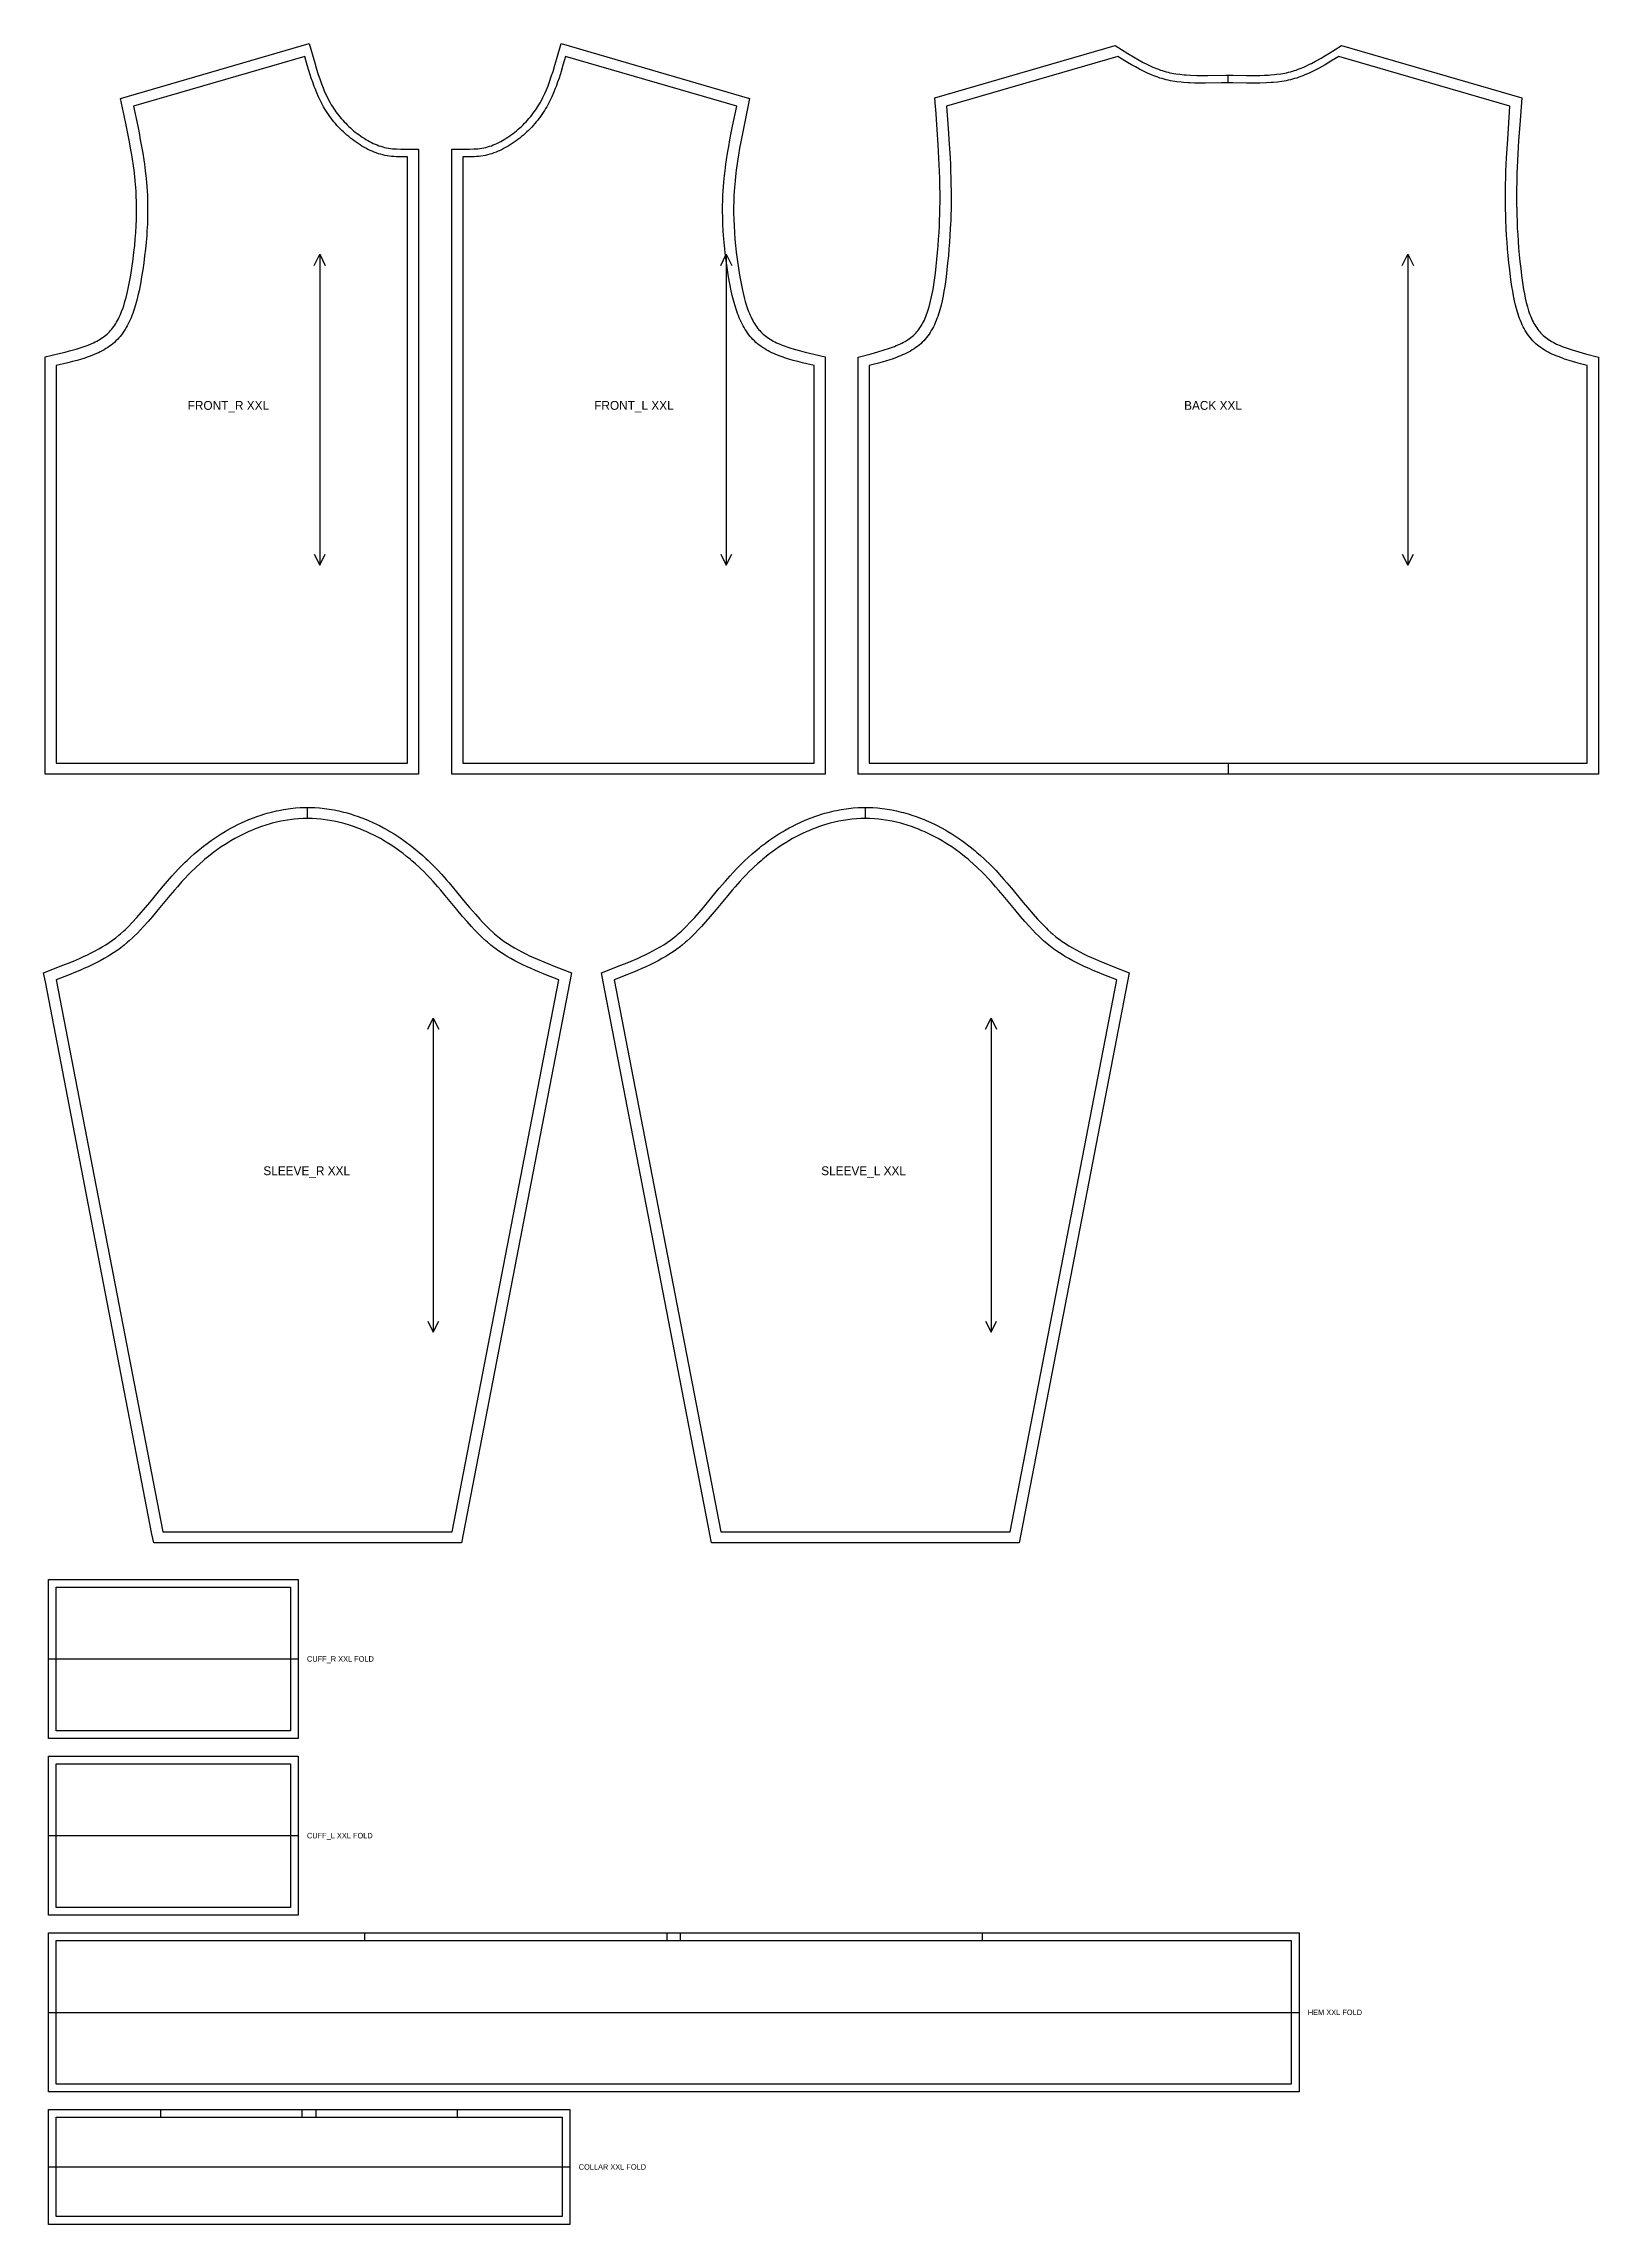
# Model space of a CAD drawing. Extents: x 24 to 1431, y 28 to 2003.
import ezdxf

# ---------------------------------------------------------------- set-up
doc = ezdxf.new("R2010")
doc.units = 0
for name, color, linetype in [('CUT', 7, 'CONTINUOUS'), ('FOLD', 6, 'CONTINUOUS'), ('GRAIN', 3, 'CONTINUOUS'), ('NOTCH', 1, 'CONTINUOUS'), ('SEW', 5, 'CONTINUOUS'), ('TEXT', 2, 'CONTINUOUS')]:
    doc.layers.add(name, color=color, linetype=linetype)

msp = doc.modelspace()

# ---------------------------------------------------------------- linework, layer by layer
at = {"layer": 'CUT'}
for points in [[(353.013, 1907), (363, 1906.982), (363, 1341), (25, 1341), (25, 1718.907), (38.983, 1722.231), (43.101, 1723.243), (47.14, 1724.283), (53.018, 1725.92), (56.791, 1727.082), (58.629, 1727.687), (62.195, 1728.956), (63.92, 1729.62), (67.243, 1731.015), (68.838, 1731.747), (70.386, 1732.504), (71.887, 1733.285), (73.338, 1734.092), (74.739, 1734.926), (76.089, 1735.786), (77.387, 1736.674), (78.632, 1737.59), (79.826, 1738.537), (80.968, 1739.514), (82.06, 1740.524), (83.115, 1741.583), (84.137, 1742.693), (85.129, 1743.857), (86.092, 1745.073), (87.027, 1746.342), (87.933, 1747.663), (88.811, 1749.036), (89.662, 1750.459), (90.484, 1751.931), (91.28, 1753.451), (92.048, 1755.017), (92.788, 1756.628), (93.503, 1758.282), (94.19, 1759.976), (95.488, 1763.478), (96.099, 1765.283), (97.248, 1768.987), (98.306, 1772.805), (99.277, 1776.719), (100.17, 1780.711), (101.379, 1786.81), (102.457, 1792.992), (103.437, 1799.219), (104.609, 1807.487), (105.374, 1813.605), (106.04, 1819.659), (106.602, 1825.657), (107.058, 1831.604), (107.404, 1837.508), (107.639, 1843.375), (107.759, 1849.211), (107.761, 1855.025), (107.695, 1858.892), (107.494, 1864.683), (107.289, 1868.542), (107.028, 1872.401), (106.527, 1878.226), (106.123, 1882.126), (105.422, 1887.998), (104.896, 1891.928), (104.024, 1897.845), (103.394, 1901.803), (102.381, 1907.761), (101.298, 1913.741), (100.155, 1919.744), (97.736, 1931.811), (93.316, 1953.021), (263.985, 2002.57), (268.981, 1985.077), (270.708, 1979.285), (271.901, 1975.477), (273.78, 1969.86), (275.109, 1966.188), (276.511, 1962.58), (277.996, 1959.041), (279.576, 1955.578), (281.26, 1952.194), (283.059, 1948.895), (284.004, 1947.278), (285.013, 1945.634), (286.058, 1944.011), (287.14, 1942.407), (288.257, 1940.824), (289.41, 1939.262), (290.597, 1937.723), (291.819, 1936.206), (293.074, 1934.714), (294.361, 1933.247), (295.68, 1931.805), (297.03, 1930.39), (298.411, 1929.003), (299.822, 1927.645), (301.261, 1926.316), (302.729, 1925.016), (304.225, 1923.749), (305.747, 1922.512), (307.296, 1921.309), (308.869, 1920.139), (310.468, 1919.004), (312.09, 1917.904), (313.737, 1916.839), (315.366, 1915.835), (317.012, 1914.873), (318.67, 1913.956), (320.339, 1913.088), (322.017, 1912.272), (323.704, 1911.51), (325.398, 1910.805), (327.097, 1910.16), (328.801, 1909.577), (330.508, 1909.059), (332.218, 1908.608), (333.931, 1908.225), (335.676, 1907.907), (337.457, 1907.648), (339.277, 1907.443), (341.136, 1907.286), (343.032, 1907.171), (346.929, 1907.042), (350.956, 1907.004)], [(393, 1900), (393, 1906.982), (405.044, 1907.004), (409.071, 1907.042), (412.968, 1907.171), (414.864, 1907.286), (416.723, 1907.443), (418.543, 1907.648), (420.324, 1907.907), (422.069, 1908.225), (423.782, 1908.608), (425.492, 1909.059), (427.199, 1909.577), (428.903, 1910.16), (430.602, 1910.805), (432.296, 1911.51), (433.983, 1912.272), (435.661, 1913.088), (437.33, 1913.956), (438.988, 1914.873), (440.634, 1915.835), (442.263, 1916.839), (443.91, 1917.904), (445.532, 1919.004), (447.131, 1920.139), (448.704, 1921.309), (450.253, 1922.512), (451.775, 1923.749), (453.271, 1925.016), (454.739, 1926.316), (456.178, 1927.645), (457.589, 1929.003), (458.97, 1930.39), (460.32, 1931.805), (461.639, 1933.247), (462.926, 1934.714), (464.181, 1936.206), (465.403, 1937.723), (466.59, 1939.262), (467.743, 1940.824), (468.86, 1942.407), (469.942, 1944.011), (470.987, 1945.634), (471.996, 1947.278), (472.941, 1948.895), (474.74, 1952.194), (475.595, 1953.876), (477.226, 1957.3), (478.758, 1960.801), (480.2, 1964.375), (481.564, 1968.016), (483.486, 1973.592), (484.701, 1977.376), (486.45, 1983.137), (488.146, 1988.983), (492.015, 2002.57), (662.684, 1953.021), (658.264, 1931.811), (655.845, 1919.744), (654.702, 1913.741), (653.619, 1907.761), (652.606, 1901.803), (651.976, 1897.845), (651.104, 1891.928), (650.578, 1887.998), (649.877, 1882.126), (649.473, 1878.226), (648.972, 1872.401), (648.711, 1868.542), (648.506, 1864.683), (648.305, 1858.892), (648.239, 1855.025), (648.241, 1849.211), (648.361, 1843.375), (648.596, 1837.508), (648.942, 1831.604), (649.398, 1825.657), (649.96, 1819.659), (650.626, 1813.605), (651.391, 1807.487), (652.563, 1799.219), (653.543, 1792.992), (654.621, 1786.81), (655.83, 1780.711), (656.723, 1776.719), (657.694, 1772.805), (658.752, 1768.987), (659.901, 1765.283), (660.512, 1763.478), (661.81, 1759.976), (662.497, 1758.282), (663.212, 1756.628), (663.952, 1755.017), (664.72, 1753.451), (665.516, 1751.931), (666.338, 1750.459), (667.189, 1749.036), (668.067, 1747.663), (668.973, 1746.342), (669.908, 1745.073), (670.871, 1743.857), (671.863, 1742.693), (672.885, 1741.583), (673.94, 1740.524), (675.032, 1739.514), (676.174, 1738.537), (677.368, 1737.59), (678.613, 1736.674), (679.911, 1735.786), (681.261, 1734.926), (682.662, 1734.092), (684.113, 1733.285), (685.614, 1732.504), (687.162, 1731.747), (688.757, 1731.015), (692.08, 1729.62), (693.805, 1728.956), (697.371, 1727.687), (699.209, 1727.082), (702.982, 1725.92), (708.86, 1724.283), (712.899, 1723.243), (717.017, 1722.231), (731, 1718.907), (731, 1341), (393, 1341), (393, 1351)], [(831.027, 1945.263), (830.43, 1953.344), (993.596, 2000.715), (1004.972, 1993.693), (1010.222, 1990.527), (1015.442, 1987.513), (1018.91, 1985.618), (1022.373, 1983.831), (1024.103, 1982.984), (1027.562, 1981.392), (1031.023, 1979.948), (1032.754, 1979.286), (1034.487, 1978.667), (1036.221, 1978.091), (1037.961, 1977.56), (1039.681, 1977.081), (1041.419, 1976.642), (1043.174, 1976.242), (1046.735, 1975.549), (1048.542, 1975.255), (1052.205, 1974.76), (1055.933, 1974.382), (1057.82, 1974.233), (1061.639, 1974.005), (1067.471, 1973.817), (1073.418, 1973.77), (1077.44, 1973.793), (1093.907, 1973.995), (1100.18, 1973.98), (1112.533, 1973.815), (1118.582, 1973.77), (1124.529, 1973.817), (1128.431, 1973.924), (1132.278, 1974.108), (1134.18, 1974.233), (1137.939, 1974.557), (1139.795, 1974.76), (1143.458, 1975.255), (1145.265, 1975.549), (1148.826, 1976.242), (1150.581, 1976.642), (1152.319, 1977.081), (1154.039, 1977.56), (1155.779, 1978.091), (1157.513, 1978.667), (1159.246, 1979.286), (1160.977, 1979.948), (1164.438, 1981.392), (1166.167, 1982.171), (1169.627, 1983.831), (1171.358, 1984.71), (1174.823, 1986.553), (1180.035, 1989.503), (1183.524, 1991.568), (1187.028, 1993.693), (1198.404, 2000.715), (1361.57, 1953.344), (1359.786, 1928.989), (1358.824, 1914.823), (1358.105, 1902.755), (1357.525, 1890.771), (1357.299, 1884.816), (1357.122, 1878.888), (1356.948, 1869.039), (1356.922, 1863.13), (1356.958, 1857.231), (1357.055, 1851.333), (1357.155, 1847.397), (1357.359, 1841.481), (1357.628, 1835.54), (1357.964, 1829.567), (1358.368, 1823.551), (1358.84, 1817.484), (1359.383, 1811.357), (1359.998, 1805.16), (1360.685, 1798.883), (1361.445, 1792.557), (1361.999, 1788.35), (1362.605, 1784.169), (1363.273, 1780.032), (1364.013, 1775.956), (1364.836, 1771.961), (1365.748, 1768.065), (1366.759, 1764.287), (1367.875, 1760.646), (1368.475, 1758.883), (1369.102, 1757.16), (1369.759, 1755.481), (1370.444, 1753.848), (1371.159, 1752.262), (1371.904, 1750.725), (1372.679, 1749.238), (1373.484, 1747.805), (1374.319, 1746.425), (1375.185, 1745.099), (1376.081, 1743.829), (1377.009, 1742.614), (1377.969, 1741.455), (1378.962, 1740.351), (1379.992, 1739.3), (1381.056, 1738.303), (1382.178, 1737.337), (1383.358, 1736.401), (1384.596, 1735.492), (1385.892, 1734.609), (1387.246, 1733.753), (1388.657, 1732.922), (1390.123, 1732.116), (1391.644, 1731.334), (1393.216, 1730.575), (1396.509, 1729.125), (1398.225, 1728.431), (1401.785, 1727.101), (1403.624, 1726.463), (1407.408, 1725.231), (1413.311, 1723.473), (1419.428, 1721.779), (1431, 1718.669), (1431, 1341), (761, 1341), (761, 1718.669), (772.572, 1721.779), (778.689, 1723.473), (784.592, 1725.231), (788.376, 1726.463), (790.215, 1727.101), (793.775, 1728.431), (795.491, 1729.125), (798.784, 1730.575), (800.356, 1731.334), (801.877, 1732.116), (803.343, 1732.922), (804.754, 1733.753), (806.108, 1734.609), (807.404, 1735.492), (808.642, 1736.401), (809.822, 1737.337), (810.944, 1738.303), (812.008, 1739.3), (813.038, 1740.351), (814.031, 1741.455), (814.991, 1742.614), (815.919, 1743.829), (816.815, 1745.099), (817.681, 1746.425), (818.516, 1747.805), (819.321, 1749.238), (820.096, 1750.725), (820.841, 1752.262), (821.556, 1753.848), (822.241, 1755.481), (822.898, 1757.16), (823.525, 1758.883), (824.696, 1762.448), (825.241, 1764.287), (826.252, 1768.065), (827.164, 1771.961), (827.987, 1775.956), (828.727, 1780.032), (829.395, 1784.169), (830.001, 1788.35), (830.817, 1794.665), (831.552, 1800.985), (832.215, 1807.234), (832.805, 1813.407), (833.325, 1819.513), (833.774, 1825.562), (834.155, 1831.562), (834.469, 1837.524), (834.716, 1843.455), (834.845, 1847.397), (834.984, 1853.3), (835.061, 1859.197), (835.076, 1865.098), (834.966, 1874.952), (834.825, 1880.86), (834.631, 1886.798), (834.389, 1892.761), (834.106, 1898.75), (833.429, 1910.792), (832.499, 1924.934), (831.178, 1943.225)], [(25.181, 1153.105), (23.596, 1161.321), (41.062, 1168.078), (46.763, 1170.35), (50.511, 1171.888), (56.043, 1174.246), (59.662, 1175.863), (63.218, 1177.521), (66.708, 1179.228), (70.125, 1180.988), (73.464, 1182.808), (76.72, 1184.694), (79.89, 1186.65), (82.968, 1188.682), (85.952, 1190.797), (88.856, 1193.01), (91.704, 1195.334), (93.11, 1196.536), (95.888, 1199.016), (97.261, 1200.293), (99.98, 1202.917), (103.999, 1207.018), (107.962, 1211.296), (111.886, 1215.727), (115.79, 1220.289), (119.694, 1224.956), (130.255, 1237.724), (135.714, 1244.17), (139.932, 1248.98), (142.815, 1252.159), (145.764, 1255.309), (148.786, 1258.418), (151.873, 1261.472), (153.44, 1262.975), (156.62, 1265.935), (159.861, 1268.828), (163.163, 1271.652), (166.526, 1274.404), (168.229, 1275.752), (171.681, 1278.391), (175.193, 1280.952), (178.763, 1283.431), (182.391, 1285.826), (184.227, 1286.99), (187.942, 1289.253), (189.821, 1290.35), (193.621, 1292.473), (195.542, 1293.499), (199.426, 1295.478), (203.365, 1297.355), (205.355, 1298.255), (209.376, 1299.976), (213.449, 1301.588), (217.52, 1303.07), (219.574, 1303.769), (223.715, 1305.081), (225.802, 1305.692), (230.007, 1306.824), (234.25, 1307.83), (236.384, 1308.285), (240.677, 1309.095), (244.998, 1309.768), (247.169, 1310.052), (251.527, 1310.511), (255.905, 1310.822), (260.299, 1310.98), (264.701, 1310.98), (269.095, 1310.822), (273.473, 1310.511), (275.655, 1310.3), (280.002, 1309.768), (284.323, 1309.095), (286.473, 1308.706), (290.75, 1307.83), (294.993, 1306.824), (297.1, 1306.273), (301.285, 1305.081), (305.426, 1303.769), (307.48, 1303.07), (311.551, 1301.588), (315.624, 1299.976), (317.641, 1299.129), (321.635, 1297.355), (325.574, 1295.478), (327.523, 1294.501), (331.379, 1292.473), (335.179, 1290.35), (337.058, 1289.253), (340.773, 1286.99), (344.43, 1284.639), (346.237, 1283.431), (349.807, 1280.952), (353.319, 1278.391), (355.052, 1277.081), (358.474, 1274.404), (361.837, 1271.652), (363.496, 1270.248), (366.767, 1267.39), (369.978, 1264.463), (371.56, 1262.975), (374.679, 1259.952), (377.734, 1256.869), (380.719, 1253.738), (383.634, 1250.573), (387.893, 1245.777), (390.666, 1242.56), (394.745, 1237.724), (405.306, 1224.956), (409.21, 1220.289), (414.419, 1214.234), (418.354, 1209.851), (421.001, 1207.018), (423.673, 1204.263), (426.375, 1201.594), (427.739, 1200.293), (430.496, 1197.763), (431.89, 1196.536), (434.714, 1194.158), (436.144, 1193.01), (439.048, 1190.797), (440.528, 1189.729), (443.559, 1187.656), (446.684, 1185.663), (449.897, 1183.743), (453.196, 1181.891), (456.574, 1180.101), (460.028, 1178.368), (463.552, 1176.686), (467.14, 1175.05), (470.788, 1173.452), (476.357, 1171.116), (480.128, 1169.588), (485.856, 1167.327), (501.404, 1161.321), (401.755, 645), (123.245, 645), (121.681, 653.105)], [(530.181, 1153.105), (528.596, 1161.321), (546.062, 1168.078), (551.763, 1170.35), (555.511, 1171.888), (561.043, 1174.246), (564.662, 1175.863), (568.218, 1177.521), (571.708, 1179.228), (575.125, 1180.988), (578.464, 1182.808), (581.72, 1184.694), (584.89, 1186.65), (587.968, 1188.682), (590.952, 1190.797), (593.856, 1193.01), (596.704, 1195.334), (598.11, 1196.536), (600.888, 1199.016), (602.261, 1200.293), (604.98, 1202.917), (608.999, 1207.018), (612.962, 1211.296), (616.886, 1215.727), (620.79, 1220.289), (624.694, 1224.956), (635.255, 1237.724), (640.714, 1244.17), (644.932, 1248.98), (647.815, 1252.159), (650.764, 1255.309), (653.786, 1258.418), (656.873, 1261.472), (658.44, 1262.975), (661.62, 1265.935), (664.861, 1268.828), (668.163, 1271.652), (671.526, 1274.404), (673.229, 1275.752), (676.681, 1278.391), (680.193, 1280.952), (683.763, 1283.431), (687.391, 1285.826), (689.227, 1286.99), (692.942, 1289.253), (694.821, 1290.35), (698.621, 1292.473), (700.542, 1293.499), (704.426, 1295.478), (708.365, 1297.355), (710.355, 1298.255), (714.376, 1299.976), (718.449, 1301.588), (722.52, 1303.07), (724.574, 1303.769), (728.715, 1305.081), (730.802, 1305.692), (735.007, 1306.824), (739.25, 1307.83), (741.384, 1308.285), (745.677, 1309.095), (749.998, 1309.768), (752.169, 1310.052), (756.527, 1310.511), (760.905, 1310.822), (765.299, 1310.98), (769.701, 1310.98), (774.095, 1310.822), (778.473, 1310.511), (780.655, 1310.3), (785.002, 1309.768), (789.323, 1309.095), (791.473, 1308.706), (795.75, 1307.83), (799.993, 1306.824), (802.1, 1306.273), (806.285, 1305.081), (810.426, 1303.769), (812.48, 1303.07), (816.551, 1301.588), (820.624, 1299.976), (822.641, 1299.129), (826.635, 1297.355), (830.574, 1295.478), (832.523, 1294.501), (836.379, 1292.473), (840.179, 1290.35), (842.058, 1289.253), (845.773, 1286.99), (849.43, 1284.639), (851.237, 1283.431), (854.807, 1280.952), (858.319, 1278.391), (860.052, 1277.081), (863.474, 1274.404), (866.837, 1271.652), (868.496, 1270.248), (871.767, 1267.39), (874.978, 1264.463), (876.56, 1262.975), (879.679, 1259.952), (882.734, 1256.869), (885.719, 1253.738), (888.634, 1250.573), (892.893, 1245.777), (895.666, 1242.56), (899.745, 1237.724), (910.306, 1224.956), (914.21, 1220.289), (919.419, 1214.234), (923.354, 1209.851), (926.001, 1207.018), (928.673, 1204.263), (931.375, 1201.594), (932.739, 1200.293), (935.496, 1197.763), (936.89, 1196.536), (939.714, 1194.158), (941.144, 1193.01), (944.048, 1190.797), (945.528, 1189.729), (948.559, 1187.656), (951.684, 1185.663), (954.897, 1183.743), (958.196, 1181.891), (961.574, 1180.101), (965.028, 1178.368), (968.552, 1176.686), (972.14, 1175.05), (975.788, 1173.452), (981.357, 1171.116), (985.128, 1169.588), (990.856, 1167.327), (1006.404, 1161.321), (906.755, 645), (628.245, 645), (626.681, 653.105)], [(28, 612), (254, 612), (254, 468), (28, 468)], [(28, 452), (254, 452), (254, 308), (28, 308)], [(28, 292), (1160, 292), (1160, 148), (28, 148)], [(28, 132), (500, 132), (500, 28), (28, 28)]]:
    msp.add_lwpolyline(points, close=True, dxfattribs=at)
at = {"layer": 'FOLD'}
for points in [[(28, 540), (254, 540)], [(28, 380), (254, 380)], [(28, 220), (1160, 220)], [(28, 80), (500, 80)]]:
    msp.add_lwpolyline(points, dxfattribs=at)
at = {"layer": 'GRAIN'}
for points in [[(268.5, 1801.8), (273.5, 1811.8), (278.5, 1801.8)], [(273.5, 1811.8), (273.5, 1530.2)], [(636.5, 1801.8), (641.5, 1811.8), (646.5, 1801.8)], [(641.5, 1811.8), (641.5, 1530.2)], [(1253.5, 1801.8), (1258.5, 1811.8), (1263.5, 1801.8)], [(1258.5, 1811.8), (1258.5, 1530.2)], [(268.5, 1540.2), (273.5, 1530.2), (278.5, 1540.2)], [(636.5, 1540.2), (641.5, 1530.2), (646.5, 1540.2)], [(1253.5, 1540.2), (1258.5, 1530.2), (1263.5, 1540.2)], [(371.25, 1110.12), (376.25, 1120.12), (381.25, 1110.12)], [(376.25, 1120.12), (376.25, 835.88)], [(876.25, 1110.12), (881.25, 1120.12), (886.25, 1110.12)], [(881.25, 1120.12), (881.25, 835.88)], [(371.25, 845.88), (376.25, 835.88), (381.25, 845.88)], [(876.25, 845.88), (881.25, 835.88), (886.25, 845.88)]]:
    msp.add_lwpolyline(points, dxfattribs=at)
at = {"layer": 'NOTCH'}
for points in [[(1096, 1967), (1096, 1974)], [(1096, 1351), (1096, 1341)], [(262.5, 1301), (262.5, 1311)], [(767.5, 1301), (767.5, 1311)], [(314.5, 285), (314.5, 292)], [(587.963, 285), (587.963, 292)], [(600.037, 285), (600.037, 292)], [(873.5, 285), (873.5, 292)], [(129.76, 125), (129.76, 132)], [(257.68, 125), (257.68, 132)], [(270.32, 125), (270.32, 132)], [(398.24, 125), (398.24, 132)]]:
    msp.add_lwpolyline(points, dxfattribs=at)
at = {"layer": 'SEW'}
for points in [[(353, 1900), (346.794, 1900.043), (342.677, 1900.18), (340.628, 1900.304), (338.589, 1900.477), (336.56, 1900.706), (334.543, 1900.999), (332.54, 1901.365), (330.562, 1901.807), (328.599, 1902.325), (326.652, 1902.915), (324.723, 1903.575), (322.811, 1904.301), (320.919, 1905.088), (319.045, 1905.934), (317.193, 1906.835), (315.361, 1907.788), (313.551, 1908.788), (311.764, 1909.834), (310, 1910.92), (308.225, 1912.068), (306.477, 1913.253), (304.755, 1914.476), (303.06, 1915.736), (301.393, 1917.031), (299.755, 1918.362), (298.146, 1919.726), (296.567, 1921.123), (295.019, 1922.552), (293.503, 1924.013), (292.018, 1925.504), (290.566, 1927.025), (289.148, 1928.575), (287.764, 1930.153), (286.414, 1931.758), (285.1, 1933.389), (283.822, 1935.046), (282.581, 1936.727), (281.378, 1938.432), (280.213, 1940.159), (279.087, 1941.909), (278, 1943.68), (276.981, 1945.422), (275.999, 1947.183), (274.138, 1950.757), (272.405, 1954.395), (270.788, 1958.091), (269.275, 1961.84), (268.554, 1963.732), (267.173, 1967.548), (265.866, 1971.4), (264.015, 1977.234), (262.261, 1983.117), (260, 1991), (105, 1946), (108.769, 1927.736), (109.972, 1921.651), (111.129, 1915.57), (112.23, 1909.492), (113.262, 1903.419), (114.215, 1897.352), (114.8, 1893.31), (115.594, 1887.253), (116.063, 1883.219), (116.668, 1877.175), (117, 1873.15), (117.271, 1869.143), (117.483, 1865.139), (117.637, 1861.135), (117.76, 1855.125), (117.773, 1851.114), (117.689, 1845.085), (117.486, 1839.036), (117.166, 1832.96), (116.891, 1828.892), (116.385, 1822.758), (115.772, 1816.581), (115.056, 1810.355), (114.239, 1804.073), (113.325, 1797.729), (112.324, 1791.365), (111.212, 1784.988), (109.951, 1778.63), (109.011, 1774.426), (107.979, 1770.27), (106.845, 1766.175), (105.598, 1762.158), (104.93, 1760.183), (104.229, 1758.234), (103.495, 1756.312), (102.726, 1754.418), (101.922, 1752.556), (101.08, 1750.726), (100.2, 1748.932), (99.28, 1747.174), (98.319, 1745.455), (97.316, 1743.776), (96.269, 1742.14), (95.178, 1740.548), (94.04, 1739.003), (92.854, 1737.506), (91.62, 1736.06), (90.336, 1734.665), (89, 1733.325), (87.617, 1732.045), (86.184, 1730.818), (84.703, 1729.644), (83.174, 1728.519), (81.6, 1727.442), (79.983, 1726.411), (78.325, 1725.425), (76.627, 1724.48), (74.891, 1723.576), (73.119, 1722.71), (71.313, 1721.881), (69.474, 1721.086), (65.707, 1719.593), (63.782, 1718.89), (59.858, 1717.563), (57.862, 1716.935), (53.814, 1715.741), (49.7, 1714.616), (45.536, 1713.544), (35, 1711), (35, 1351), (353, 1351)], [(403, 1900), (403, 1351), (721, 1351), (721, 1711), (710.464, 1713.544), (706.3, 1714.616), (702.186, 1715.741), (698.138, 1716.935), (696.142, 1717.563), (692.218, 1718.89), (690.293, 1719.593), (686.526, 1721.086), (684.687, 1721.881), (682.881, 1722.71), (681.109, 1723.576), (679.373, 1724.48), (677.675, 1725.425), (676.017, 1726.411), (674.4, 1727.442), (672.826, 1728.519), (671.297, 1729.644), (669.816, 1730.818), (668.383, 1732.045), (667, 1733.325), (665.664, 1734.665), (664.38, 1736.06), (663.146, 1737.506), (661.96, 1739.003), (660.822, 1740.548), (659.731, 1742.14), (658.684, 1743.776), (657.681, 1745.455), (656.72, 1747.174), (655.8, 1748.932), (654.92, 1750.726), (654.078, 1752.556), (653.274, 1754.418), (652.505, 1756.312), (651.771, 1758.234), (651.07, 1760.183), (650.402, 1762.158), (649.155, 1766.175), (648.021, 1770.27), (646.989, 1774.426), (646.049, 1778.63), (644.788, 1784.988), (643.676, 1791.365), (642.675, 1797.729), (641.761, 1804.073), (640.944, 1810.355), (640.228, 1816.581), (639.615, 1822.758), (639.109, 1828.892), (638.834, 1832.96), (638.514, 1839.036), (638.311, 1845.085), (638.227, 1851.114), (638.24, 1855.125), (638.363, 1861.135), (638.517, 1865.139), (638.729, 1869.143), (639, 1873.15), (639.332, 1877.175), (639.937, 1883.219), (640.406, 1887.253), (641.2, 1893.31), (641.785, 1897.352), (642.738, 1903.419), (643.77, 1909.492), (644.871, 1915.57), (646.028, 1921.651), (647.231, 1927.736), (651, 1946), (496, 1991), (493.739, 1983.117), (491.985, 1977.234), (490.134, 1971.4), (488.827, 1967.548), (487.446, 1963.732), (486.725, 1961.84), (485.212, 1958.091), (483.595, 1954.395), (481.862, 1950.757), (480.001, 1947.183), (479.019, 1945.422), (478, 1943.68), (476.913, 1941.909), (475.787, 1940.159), (474.622, 1938.432), (473.419, 1936.727), (472.178, 1935.046), (470.9, 1933.389), (469.586, 1931.758), (468.236, 1930.153), (466.852, 1928.575), (465.434, 1927.025), (463.982, 1925.504), (462.497, 1924.013), (460.981, 1922.552), (459.433, 1921.123), (457.854, 1919.726), (456.245, 1918.362), (454.607, 1917.031), (452.94, 1915.736), (451.245, 1914.476), (449.523, 1913.253), (447.775, 1912.068), (446, 1910.92), (444.236, 1909.834), (442.449, 1908.788), (440.639, 1907.788), (438.807, 1906.835), (436.955, 1905.934), (435.081, 1905.088), (433.189, 1904.301), (431.277, 1903.575), (429.348, 1902.915), (427.401, 1902.325), (425.438, 1901.807), (423.46, 1901.365), (421.457, 1900.999), (419.44, 1900.706), (417.411, 1900.477), (415.372, 1900.304), (413.323, 1900.18), (409.206, 1900.043)], [(841, 1946), (842.475, 1925.627), (843.41, 1911.403), (844.093, 1899.255), (844.38, 1893.202), (844.624, 1887.164), (844.821, 1881.145), (844.965, 1875.145), (845.051, 1869.134), (845.076, 1865.125), (845.061, 1859.119), (844.983, 1853.116), (844.84, 1847.107), (844.709, 1843.093), (844.359, 1835.033), (844.017, 1828.952), (843.606, 1822.828), (843.125, 1816.655), (842.573, 1810.422), (841.948, 1804.121), (841.249, 1797.744), (840.476, 1791.303), (839.907, 1786.984), (839.28, 1782.659), (838.584, 1778.345), (837.805, 1774.059), (836.932, 1769.817), (835.953, 1765.637), (834.854, 1761.534), (834.257, 1759.517), (833.625, 1757.525), (832.958, 1755.562), (832.253, 1753.628), (831.509, 1751.726), (830.725, 1749.858), (829.899, 1748.026), (829.03, 1746.232), (828.116, 1744.479), (827.155, 1742.768), (826.146, 1741.101), (825.088, 1739.481), (823.979, 1737.909), (822.817, 1736.388), (821.601, 1734.92), (820.329, 1733.507), (819, 1732.15), (817.625, 1730.863), (816.195, 1729.631), (814.712, 1728.453), (813.177, 1727.326), (811.594, 1726.249), (809.964, 1725.218), (808.29, 1724.232), (806.574, 1723.288), (804.817, 1722.384), (803.023, 1721.518), (801.194, 1720.688), (799.331, 1719.891), (797.437, 1719.126), (795.514, 1718.389), (791.591, 1716.994), (789.596, 1716.331), (785.546, 1715.063), (779.361, 1713.273), (771, 1711), (771, 1351), (1421, 1351), (1421, 1711), (1414.722, 1712.697), (1410.566, 1713.858), (1404.42, 1715.688), (1400.409, 1716.994), (1398.435, 1717.679), (1394.563, 1719.126), (1392.669, 1719.891), (1390.806, 1720.688), (1388.977, 1721.518), (1387.183, 1722.384), (1385.426, 1723.288), (1383.71, 1724.232), (1382.036, 1725.218), (1380.406, 1726.249), (1378.823, 1727.326), (1377.288, 1728.453), (1375.805, 1729.631), (1374.375, 1730.863), (1373, 1732.15), (1371.671, 1733.507), (1370.399, 1734.92), (1369.183, 1736.388), (1368.021, 1737.909), (1366.912, 1739.481), (1365.854, 1741.101), (1364.845, 1742.768), (1363.884, 1744.479), (1362.97, 1746.232), (1362.101, 1748.026), (1361.275, 1749.858), (1360.491, 1751.726), (1359.747, 1753.628), (1359.042, 1755.562), (1358.375, 1757.525), (1357.743, 1759.517), (1357.146, 1761.534), (1356.047, 1765.637), (1355.068, 1769.817), (1354.195, 1774.059), (1353.416, 1778.345), (1352.72, 1782.659), (1352.093, 1786.984), (1351.524, 1791.303), (1350.751, 1797.744), (1350.052, 1804.121), (1349.427, 1810.422), (1348.875, 1816.655), (1348.394, 1822.828), (1347.983, 1828.952), (1347.641, 1835.033), (1347.291, 1843.093), (1347.16, 1847.107), (1347.017, 1853.116), (1346.939, 1859.119), (1346.924, 1865.125), (1346.949, 1869.134), (1347.035, 1875.145), (1347.179, 1881.145), (1347.376, 1887.164), (1347.62, 1893.202), (1347.907, 1899.255), (1348.59, 1911.403), (1349.525, 1925.627), (1351, 1946), (1196, 1991), (1188.904, 1986.639), (1183.56, 1983.455), (1178.18, 1980.41), (1174.566, 1978.489), (1170.926, 1976.674), (1169.093, 1975.812), (1165.403, 1974.191), (1163.544, 1973.436), (1161.675, 1972.721), (1159.795, 1972.049), (1157.903, 1971.421), (1156, 1970.84), (1154.115, 1970.315), (1152.218, 1969.836), (1150.309, 1969.4), (1148.39, 1969.006), (1146.46, 1968.652), (1144.521, 1968.336), (1140.613, 1967.808), (1136.67, 1967.408), (1134.686, 1967.251), (1130.696, 1967.013), (1124.66, 1966.818), (1118.574, 1966.77), (1112.448, 1966.816), (1100.12, 1966.981), (1096, 1967), (1089.821, 1966.96), (1075.464, 1966.777), (1069.364, 1966.788), (1065.322, 1966.864), (1061.304, 1967.013), (1059.306, 1967.12), (1055.33, 1967.408), (1053.354, 1967.593), (1049.429, 1968.055), (1047.479, 1968.336), (1043.61, 1969.006), (1041.691, 1969.4), (1039.782, 1969.836), (1037.885, 1970.315), (1036, 1970.84), (1034.097, 1971.421), (1032.205, 1972.049), (1030.325, 1972.721), (1028.456, 1973.436), (1026.597, 1974.191), (1022.907, 1975.812), (1021.074, 1976.674), (1017.434, 1978.489), (1015.624, 1979.437), (1012.022, 1981.406), (1008.44, 1983.455), (1004.875, 1985.566), (996, 1991)], [(35, 1155), (131.5, 655), (393.5, 655), (490, 1155), (478.343, 1159.535), (472.561, 1161.864), (468.738, 1163.455), (464.945, 1165.087), (461.188, 1166.764), (457.474, 1168.496), (453.808, 1170.29), (450.194, 1172.152), (446.64, 1174.089), (443.15, 1176.109), (441.432, 1177.153), (438.049, 1179.311), (434.746, 1181.57), (433.125, 1182.74), (429.95, 1185.16), (428.393, 1186.409), (425.337, 1188.982), (423.836, 1190.304), (420.883, 1193.013), (419.43, 1194.398), (416.567, 1197.227), (413.755, 1200.126), (410.989, 1203.087), (406.911, 1207.63), (402.898, 1212.271), (397.612, 1218.569), (387.07, 1231.314), (383.061, 1236.067), (380.354, 1239.207), (376.226, 1243.856), (373.42, 1246.903), (370.562, 1249.9), (367.646, 1252.843), (364.673, 1255.725), (363.165, 1257.143), (360.108, 1259.929), (356.996, 1262.649), (355.419, 1263.982), (352.226, 1266.597), (348.978, 1269.137), (347.335, 1270.379), (344.009, 1272.805), (340.63, 1275.151), (337.201, 1277.414), (333.721, 1279.592), (331.962, 1280.648), (328.407, 1282.694), (324.804, 1284.648), (322.984, 1285.59), (319.308, 1287.402), (315.585, 1289.116), (313.706, 1289.936), (309.914, 1291.498), (308, 1292.24), (304.191, 1293.626), (300.342, 1294.906), (296.457, 1296.075), (294.501, 1296.617), (290.568, 1297.613), (286.608, 1298.488), (284.62, 1298.88), (280.627, 1299.568), (276.616, 1300.126), (274.606, 1300.355), (270.577, 1300.711), (266.54, 1300.927), (262.5, 1301), (258.46, 1300.927), (254.423, 1300.711), (250.394, 1300.355), (248.384, 1300.126), (244.373, 1299.568), (240.38, 1298.88), (238.392, 1298.488), (234.432, 1297.613), (230.499, 1296.617), (228.543, 1296.075), (224.658, 1294.906), (220.809, 1293.626), (217, 1292.24), (215.086, 1291.498), (211.294, 1289.936), (209.415, 1289.116), (205.692, 1287.402), (202.016, 1285.59), (200.196, 1284.648), (196.593, 1282.694), (193.038, 1280.648), (191.279, 1279.592), (187.799, 1277.414), (184.37, 1275.151), (180.991, 1272.805), (177.665, 1270.379), (176.022, 1269.137), (172.774, 1266.597), (169.581, 1263.982), (168.004, 1262.649), (164.892, 1259.929), (161.835, 1257.143), (160.327, 1255.725), (157.354, 1252.843), (154.437, 1249.9), (151.58, 1246.903), (148.774, 1243.856), (144.646, 1239.207), (141.939, 1236.067), (137.93, 1231.314), (127.388, 1218.569), (122.102, 1212.271), (118.089, 1207.63), (114.011, 1203.087), (111.245, 1200.126), (108.433, 1197.227), (105.57, 1194.398), (104.117, 1193.013), (101.164, 1190.304), (99.663, 1188.982), (96.607, 1186.409), (95.05, 1185.16), (91.875, 1182.74), (90.254, 1181.57), (86.951, 1179.311), (83.568, 1177.153), (81.85, 1176.109), (78.36, 1174.089), (74.806, 1172.152), (71.192, 1170.29), (67.526, 1168.496), (63.812, 1166.764), (60.055, 1165.087), (56.262, 1163.455), (52.439, 1161.864), (46.657, 1159.535)], [(540, 1155), (636.5, 655), (898.5, 655), (995, 1155), (983.343, 1159.535), (977.561, 1161.864), (973.738, 1163.455), (969.945, 1165.087), (966.188, 1166.764), (962.474, 1168.496), (958.808, 1170.29), (955.194, 1172.152), (951.64, 1174.089), (948.15, 1176.109), (946.432, 1177.153), (943.049, 1179.311), (939.746, 1181.57), (938.125, 1182.74), (934.95, 1185.16), (933.393, 1186.409), (930.337, 1188.982), (928.836, 1190.304), (925.883, 1193.013), (924.43, 1194.398), (921.567, 1197.227), (918.755, 1200.126), (915.989, 1203.087), (911.911, 1207.63), (907.898, 1212.271), (902.612, 1218.569), (892.07, 1231.314), (888.061, 1236.067), (885.354, 1239.207), (881.226, 1243.856), (878.42, 1246.903), (875.562, 1249.9), (872.646, 1252.843), (869.673, 1255.725), (868.165, 1257.143), (865.108, 1259.929), (861.996, 1262.649), (860.419, 1263.982), (857.226, 1266.597), (853.978, 1269.137), (852.335, 1270.379), (849.009, 1272.805), (845.63, 1275.151), (842.201, 1277.414), (838.721, 1279.592), (836.962, 1280.648), (833.407, 1282.694), (829.804, 1284.648), (827.984, 1285.59), (824.308, 1287.402), (820.585, 1289.116), (818.706, 1289.936), (814.914, 1291.498), (813, 1292.24), (809.191, 1293.626), (805.342, 1294.906), (801.457, 1296.075), (799.501, 1296.617), (795.568, 1297.613), (791.608, 1298.488), (789.62, 1298.88), (785.627, 1299.568), (781.616, 1300.126), (779.606, 1300.355), (775.577, 1300.711), (771.54, 1300.927), (767.5, 1301), (763.46, 1300.927), (759.423, 1300.711), (755.394, 1300.355), (753.384, 1300.126), (749.373, 1299.568), (745.38, 1298.88), (743.392, 1298.488), (739.432, 1297.613), (735.499, 1296.617), (733.543, 1296.075), (729.658, 1294.906), (725.809, 1293.626), (722, 1292.24), (720.086, 1291.498), (716.294, 1289.936), (714.415, 1289.116), (710.692, 1287.402), (707.016, 1285.59), (705.196, 1284.648), (701.593, 1282.694), (698.038, 1280.648), (696.279, 1279.592), (692.799, 1277.414), (689.37, 1275.151), (685.991, 1272.805), (682.665, 1270.379), (681.022, 1269.137), (677.774, 1266.597), (674.581, 1263.982), (673.004, 1262.649), (669.892, 1259.929), (666.835, 1257.143), (665.327, 1255.725), (662.354, 1252.843), (659.438, 1249.9), (656.58, 1246.903), (653.774, 1243.856), (649.646, 1239.207), (646.939, 1236.067), (642.93, 1231.314), (632.388, 1218.569), (627.102, 1212.271), (623.089, 1207.63), (619.011, 1203.087), (616.245, 1200.126), (613.433, 1197.227), (610.57, 1194.398), (609.117, 1193.013), (606.164, 1190.304), (604.663, 1188.982), (601.607, 1186.409), (600.05, 1185.16), (596.875, 1182.74), (595.254, 1181.57), (591.951, 1179.311), (588.568, 1177.153), (586.85, 1176.109), (583.36, 1174.089), (579.806, 1172.152), (576.192, 1170.29), (572.526, 1168.496), (568.812, 1166.764), (565.055, 1165.087), (561.262, 1163.455), (557.439, 1161.864), (551.657, 1159.535)], [(35, 605), (247, 605), (247, 475), (35, 475)], [(35, 445), (247, 445), (247, 315), (35, 315)], [(35, 285), (1153, 285), (1153, 155), (35, 155)], [(35, 125), (493, 125), (493, 35), (35, 35)]]:
    msp.add_lwpolyline(points, close=True, dxfattribs=at)

# ---------------------------------------------------------------- texts
at = {"layer": 'TEXT'}
for s, height, p in [('FRONT_R XXL', 8, (154, 1671)), ('FRONT_L XXL', 8, (522, 1671)), ('BACK XXL', 8, (1056, 1671)), ('SLEEVE_R XXL', 8, (222.5, 978)), ('SLEEVE_L XXL', 8, (727.5, 978)), ('CUFF_R XXL FOLD', 5, (262, 537.5)), ('CUFF_L XXL FOLD', 5, (262, 377.5)), ('HEM XXL FOLD', 5, (1168, 217.5)), ('COLLAR XXL FOLD', 5, (508, 77.5))]:
    msp.add_text(s, height=height, dxfattribs=at).set_placement(p)

doc.saveas('drawing.dxf')
